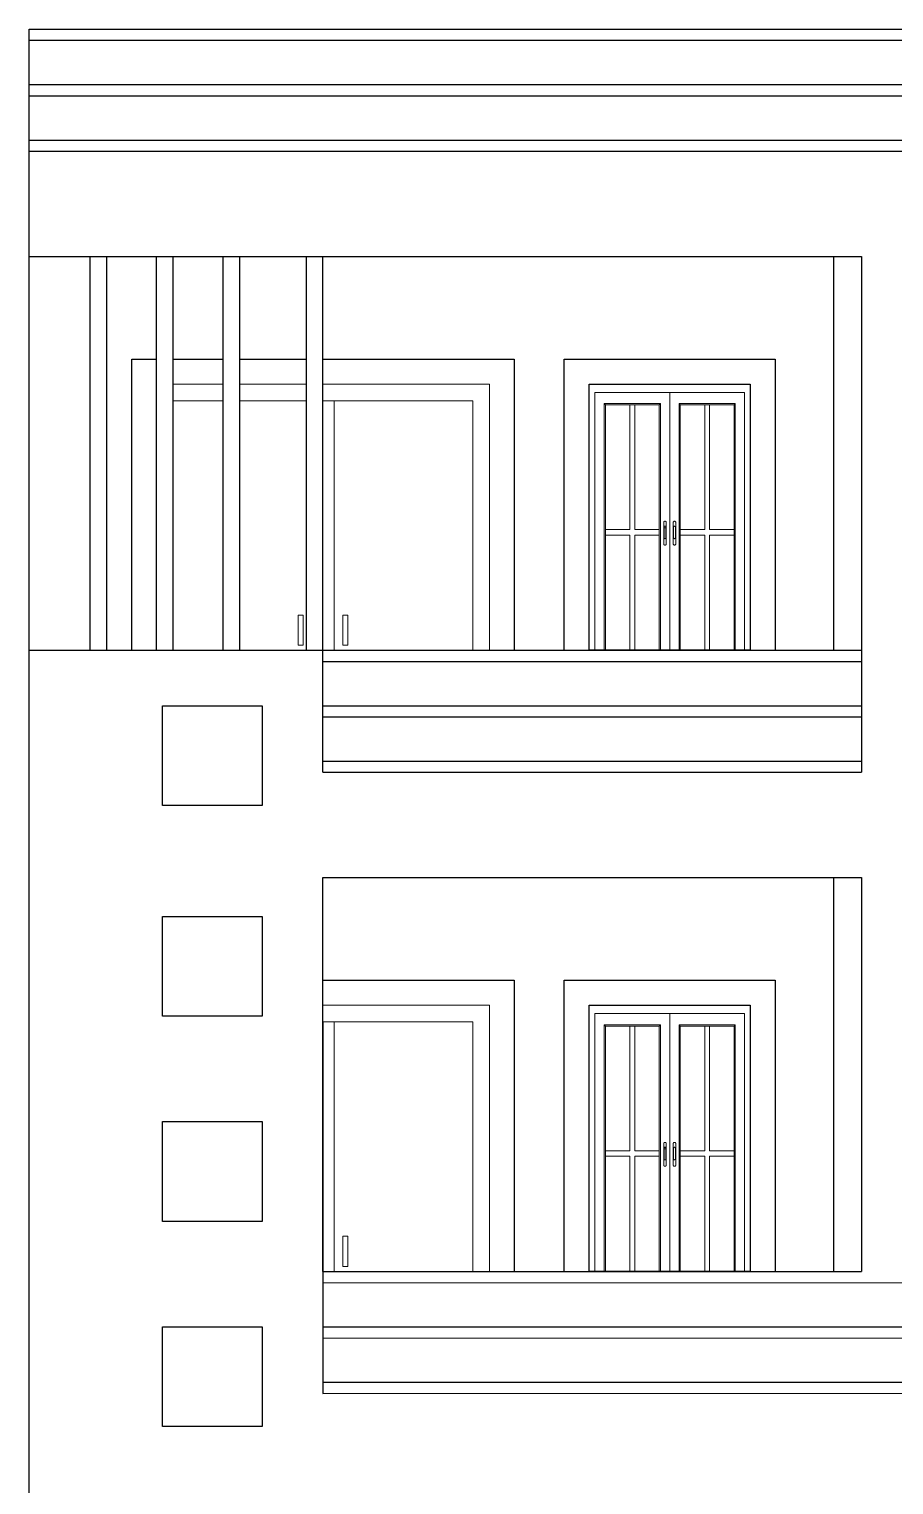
# Model space of a CAD drawing. Header units: inches. Extents: x -9985691 to 3643, y -3270716 to 4788.
# Drawn here: x -4968171.4 to -4968015.5, y -3265615.8 to -3265353.3 of the extents above; entities that cross this region are included whole.
import ezdxf

# ---------------------------------------------------------------- set-up
doc = ezdxf.new("R2010")
doc.units = ezdxf.units.IN
doc.header["$LTSCALE"] = 2
doc.header["$MEASUREMENT"] = 0
doc.layers.get('0').update_dxf_attribs({"linetype": 'CONTINUOUS'})
doc.layers.add('window', color=4, linetype='CONTINUOUS', lineweight=13)

msp = doc.modelspace()

# ---------------------------------------------------------------- linework, layer by layer
at = {"ltscale": 0.5}
for p, q in [((-4968171.43, -3265353.34), (-4967853.3, -3265353.34)), ((-4968171.43, -3265389.34), (-4968171.43, -3265353.34)), ((-4968171.43, -3265355.34), (-4967853.3, -3265355.34)), ((-4968171.43, -3265363.34), (-4967853.3, -3265363.34)), ((-4968171.43, -3265365.34), (-4967853.3, -3265365.34)), ((-4968171.43, -3265373.34), (-4967853.3, -3265373.34)), ((-4968171.43, -3265375.34), (-4967853.3, -3265375.34)), ((-4968171.43, -3265501.34), (-4968171.43, -3265389.34)), ((-4968171.43, -3265394.34), (-4968021.3, -3265394.34)), ((-4968160.43, -3265465.34), (-4968160.43, -3265394.34)), ((-4968157.43, -3265465.34), (-4968157.43, -3265394.34)), ((-4968148.43, -3265465.34), (-4968148.43, -3265394.34)), ((-4968145.43, -3265465.34), (-4968145.43, -3265394.34)), ((-4968136.43, -3265465.34), (-4968136.43, -3265394.34)), ((-4968133.43, -3265465.34), (-4968133.43, -3265394.34)), ((-4968121.43, -3265465.34), (-4968121.43, -3265394.34)), ((-4968118.43, -3265465.34), (-4968118.43, -3265394.34)), ((-4968026.3, -3265465.34), (-4968026.3, -3265394.34)), ((-4968021.3, -3265394.34), (-4968021.3, -3265487.34)), ((-4968171.43, -3265465.34), (-4968021.3, -3265465.34)), ((-4968118.43, -3265487.34), (-4968118.43, -3265465.34)), ((-4968118.43, -3265467.34), (-4968021.3, -3265467.34)), ((-4968118.43, -3265475.34), (-4968021.3, -3265475.34)), ((-4968118.43, -3265477.34), (-4968021.3, -3265477.34)), ((-4968118.43, -3265485.34), (-4968021.3, -3265485.34)), ((-4968118.43, -3265487.34), (-4968021.3, -3265487.34)), ((-4968171.43, -3265613.34), (-4968171.43, -3265501.34)), ((-4968118.43, -3265506.34), (-4968021.3, -3265506.34)), ((-4968118.43, -3265577.34), (-4968118.43, -3265506.34)), ((-4968026.3, -3265577.34), (-4968026.3, -3265506.34)), ((-4968021.3, -3265506.34), (-4968021.3, -3265577.34)), ((-4968118.43, -3265532.34), (-4968118.43, -3265599.34)), ((-4968118.43, -3265577.34), (-4968021.3, -3265577.34)), ((-4968118.43, -3265579.34), (-4968012.28, -3265579.38)), ((-4968118.43, -3265587.34), (-4968012.29, -3265587.34)), ((-4968118.43, -3265589.34), (-4968012.29, -3265589.38)), ((-4968118.43, -3265597.34), (-4968012.29, -3265597.32)), ((-4968118.43, -3265599.34), (-4968012.29, -3265599.32)), ((-4968171.43, -3265725.34), (-4968171.43, -3265613.34))]:
    msp.add_line(p, q, dxfattribs=at)
for points in [[(-4968152.93, -3265465.34), (-4968152.93, -3265412.84), (-4968148.43, -3265412.84)], [(-4968145.43, -3265412.84), (-4968136.43, -3265412.84)], [(-4968133.43, -3265412.84), (-4968121.43, -3265412.84)], [(-4968118.43, -3265412.84), (-4968083.93, -3265412.84), (-4968083.93, -3265465.34)], [(-4968074.93, -3265465.34), (-4968074.93, -3265412.84), (-4968036.88, -3265412.84), (-4968036.88, -3265465.34)], [(-4968118.43, -3265524.84), (-4968083.93, -3265524.84), (-4968083.93, -3265577.34)], [(-4968074.93, -3265577.34), (-4968074.93, -3265524.84), (-4968036.88, -3265524.84), (-4968036.88, -3265577.34)]]:
    msp.add_lwpolyline(points, dxfattribs=at)
for points in [[(-4968070.43, -3265417.34), (-4968041.38, -3265417.34), (-4968041.38, -3265465.34), (-4968070.43, -3265465.34)], [(-4968147.38, -3265475.34), (-4968129.38, -3265475.34), (-4968129.38, -3265493.34), (-4968147.38, -3265493.34)], [(-4968147.38, -3265513.34), (-4968129.38, -3265513.34), (-4968129.38, -3265531.34), (-4968147.38, -3265531.34)], [(-4968070.43, -3265529.34), (-4968041.38, -3265529.34), (-4968041.38, -3265577.34), (-4968070.43, -3265577.34)], [(-4968147.38, -3265550.34), (-4968129.38, -3265550.34), (-4968129.38, -3265568.34), (-4968147.38, -3265568.34)], [(-4968147.38, -3265587.34), (-4968129.38, -3265587.34), (-4968129.38, -3265605.34), (-4968147.38, -3265605.34)]]:
    msp.add_lwpolyline(points, close=True, dxfattribs=at)
at = {"layer": 'window'}
for p, q in [((-4968070.43, -3265465.34), (-4968070.43, -3265417.34)), ((-4968070.43, -3265417.34), (-4968041.38, -3265417.34)), ((-4968041.38, -3265417.52), (-4968041.38, -3265417.34)), ((-4968041.38, -3265465.34), (-4968041.38, -3265417.34)), ((-4968118.43, -3265420.34), (-4968118.43, -3265465.34)), ((-4968116.43, -3265420.34), (-4968116.43, -3265465.34)), ((-4968069.39, -3265465.34), (-4968069.39, -3265418.84)), ((-4968069.39, -3265418.84), (-4968042.41, -3265418.84)), ((-4968057.58, -3265420.86), (-4968067.7, -3265420.86)), ((-4968067.7, -3265420.86), (-4968067.7, -3265465.34)), ((-4968067.49, -3265421.11), (-4968067.7, -3265420.86)), ((-4968067.49, -3265421.11), (-4968067.49, -3265465.34)), ((-4968067.49, -3265421.11), (-4968057.79, -3265421.11)), ((-4968063.07, -3265421.11), (-4968063.07, -3265443.58)), ((-4968062.22, -3265421.11), (-4968062.22, -3265443.58)), ((-4968057.79, -3265421.11), (-4968057.58, -3265420.86)), ((-4968057.79, -3265465.34), (-4968057.79, -3265421.11)), ((-4968057.58, -3265465.34), (-4968057.58, -3265420.86)), ((-4968055.9, -3265418.84), (-4968055.9, -3265465.34)), ((-4968054.22, -3265465.34), (-4968054.22, -3265420.86)), ((-4968054.22, -3265420.86), (-4968044.1, -3265420.86)), ((-4968054.01, -3265421.11), (-4968054.22, -3265420.86)), ((-4968054.01, -3265465.34), (-4968054.01, -3265421.11)), ((-4968044.31, -3265421.11), (-4968054.01, -3265421.11)), ((-4968049.58, -3265421.11), (-4968049.58, -3265443.58)), ((-4968048.74, -3265421.11), (-4968048.74, -3265443.58)), ((-4968044.31, -3265421.11), (-4968044.1, -3265420.86)), ((-4968044.31, -3265421.11), (-4968044.31, -3265465.34)), ((-4968044.1, -3265420.86), (-4968044.1, -3265465.34)), ((-4968042.41, -3265418.84), (-4968042.41, -3265465.34)), ((-4968056.97, -3265442.25), (-4968056.98, -3265442.29)), ((-4968056.96, -3265442.21), (-4968056.97, -3265442.25)), ((-4968056.94, -3265442.18), (-4968056.96, -3265442.21)), ((-4968056.92, -3265442.15), (-4968056.94, -3265442.18)), ((-4968056.89, -3265442.12), (-4968056.92, -3265442.15)), ((-4968056.86, -3265442.1), (-4968056.89, -3265442.12)), ((-4968056.83, -3265442.09), (-4968056.86, -3265442.1)), ((-4968056.79, -3265442.08), (-4968056.83, -3265442.09)), ((-4968056.75, -3265442.08), (-4968056.79, -3265442.08)), ((-4968056.72, -3265442.08), (-4968056.75, -3265442.08)), ((-4968056.68, -3265442.09), (-4968056.72, -3265442.08)), ((-4968056.65, -3265442.1), (-4968056.68, -3265442.09)), ((-4968056.62, -3265442.12), (-4968056.65, -3265442.1)), ((-4968056.59, -3265442.15), (-4968056.62, -3265442.12)), ((-4968056.57, -3265442.18), (-4968056.59, -3265442.15)), ((-4968056.55, -3265442.21), (-4968056.57, -3265442.18)), ((-4968056.53, -3265442.25), (-4968056.55, -3265442.21)), ((-4968056.53, -3265442.29), (-4968056.53, -3265442.25)), ((-4968056.52, -3265442.33), (-4968056.53, -3265442.25)), ((-4968055.28, -3265442.29), (-4968055.27, -3265442.25)), ((-4968055.28, -3265442.33), (-4968055.27, -3265442.25)), ((-4968055.27, -3265442.25), (-4968055.25, -3265442.21)), ((-4968055.25, -3265442.21), (-4968055.23, -3265442.18)), ((-4968055.21, -3265442.15), (-4968055.23, -3265442.18)), ((-4968055.18, -3265442.12), (-4968055.21, -3265442.15)), ((-4968055.18, -3265442.12), (-4968055.15, -3265442.1)), ((-4968055.12, -3265442.09), (-4968055.15, -3265442.1)), ((-4968055.08, -3265442.08), (-4968055.12, -3265442.09)), ((-4968055.05, -3265442.08), (-4968055.08, -3265442.08)), ((-4968055.01, -3265442.08), (-4968055.05, -3265442.08)), ((-4968055.01, -3265442.08), (-4968054.98, -3265442.09)), ((-4968054.98, -3265442.09), (-4968054.94, -3265442.1)), ((-4968054.94, -3265442.1), (-4968054.91, -3265442.12)), ((-4968054.91, -3265442.12), (-4968054.88, -3265442.15)), ((-4968054.88, -3265442.15), (-4968054.86, -3265442.18)), ((-4968054.84, -3265442.21), (-4968054.86, -3265442.18)), ((-4968054.83, -3265442.25), (-4968054.84, -3265442.21)), ((-4968054.82, -3265442.29), (-4968054.83, -3265442.25)), ((-4968063.07, -3265443.58), (-4968067.49, -3265443.58)), ((-4968063.07, -3265444.59), (-4968067.49, -3265444.59)), ((-4968063.07, -3265444.59), (-4968063.07, -3265465.34)), ((-4968057.79, -3265443.58), (-4968062.22, -3265443.58)), ((-4968062.22, -3265444.59), (-4968062.22, -3265465.34)), ((-4968057.79, -3265444.59), (-4968062.22, -3265444.59)), ((-4968056.98, -3265442.29), (-4968056.99, -3265442.33)), ((-4968056.99, -3265442.33), (-4968056.99, -3265446.14)), ((-4968056.91, -3265443.11), (-4968056.9, -3265443.08)), ((-4968056.91, -3265443.13), (-4968056.91, -3265443.11)), ((-4968056.91, -3265443.41), (-4968056.91, -3265443.13)), ((-4968056.91, -3265443.39), (-4968056.9, -3265443.36)), ((-4968056.91, -3265443.41), (-4968056.91, -3265443.39)), ((-4968056.91, -3265445.05), (-4968056.91, -3265443.41)), ((-4968056.9, -3265443.08), (-4968056.89, -3265443.06)), ((-4968056.9, -3265443.36), (-4968056.89, -3265443.34)), ((-4968056.89, -3265443.06), (-4968056.88, -3265443.04)), ((-4968056.89, -3265443.34), (-4968056.88, -3265443.31)), ((-4968056.88, -3265443.04), (-4968056.86, -3265443.02)), ((-4968056.88, -3265443.31), (-4968056.86, -3265443.29)), ((-4968056.86, -3265443.02), (-4968056.85, -3265443)), ((-4968056.86, -3265443.29), (-4968056.85, -3265443.28)), ((-4968056.85, -3265443), (-4968056.82, -3265442.98)), ((-4968056.85, -3265443.28), (-4968056.82, -3265443.26)), ((-4968056.82, -3265442.98), (-4968056.8, -3265442.97)), ((-4968056.82, -3265443.26), (-4968056.8, -3265443.25)), ((-4968056.8, -3265442.97), (-4968056.78, -3265442.97)), ((-4968056.8, -3265443.25), (-4968056.78, -3265443.25)), ((-4968056.78, -3265442.97), (-4968056.75, -3265442.97)), ((-4968056.78, -3265443.25), (-4968056.75, -3265443.25)), ((-4968056.75, -3265442.97), (-4968056.73, -3265442.97)), ((-4968056.75, -3265443.25), (-4968056.73, -3265443.25)), ((-4968056.73, -3265442.97), (-4968056.71, -3265442.97)), ((-4968056.73, -3265443.25), (-4968056.71, -3265443.25)), ((-4968056.71, -3265442.97), (-4968056.68, -3265442.98)), ((-4968056.71, -3265443.25), (-4968056.68, -3265443.26)), ((-4968056.68, -3265442.98), (-4968056.66, -3265443)), ((-4968056.68, -3265443.26), (-4968056.66, -3265443.28)), ((-4968056.66, -3265443), (-4968056.64, -3265443.02)), ((-4968056.66, -3265443.28), (-4968056.64, -3265443.29)), ((-4968056.64, -3265443.02), (-4968056.63, -3265443.04)), ((-4968056.64, -3265443.29), (-4968056.63, -3265443.31)), ((-4968056.63, -3265443.04), (-4968056.62, -3265443.06)), ((-4968056.63, -3265443.31), (-4968056.62, -3265443.34)), ((-4968056.62, -3265443.06), (-4968056.61, -3265443.08)), ((-4968056.62, -3265443.34), (-4968056.61, -3265443.36)), ((-4968056.61, -3265443.08), (-4968056.6, -3265443.11)), ((-4968056.61, -3265443.36), (-4968056.6, -3265443.39)), ((-4968056.6, -3265443.11), (-4968056.6, -3265443.13)), ((-4968056.6, -3265445.05), (-4968056.6, -3265443.13)), ((-4968056.6, -3265443.39), (-4968056.6, -3265443.41)), ((-4968056.52, -3265442.33), (-4968056.53, -3265442.29)), ((-4968056.52, -3265446.14), (-4968056.52, -3265442.33)), ((-4968055.28, -3265442.33), (-4968055.28, -3265442.29)), ((-4968055.28, -3265446.14), (-4968055.28, -3265442.33)), ((-4968055.19, -3265443.06), (-4968055.2, -3265443.08)), ((-4968055.2, -3265443.08), (-4968055.2, -3265443.11)), ((-4968055.2, -3265443.11), (-4968055.2, -3265443.13)), ((-4968055.2, -3265443.13), (-4968055.2, -3265445.05)), ((-4968055.17, -3265443.04), (-4968055.19, -3265443.06)), ((-4968055.16, -3265443.02), (-4968055.17, -3265443.04)), ((-4968055.14, -3265443), (-4968055.16, -3265443.02)), ((-4968055.12, -3265442.98), (-4968055.14, -3265443)), ((-4968055.1, -3265442.97), (-4968055.12, -3265442.98)), ((-4968055.07, -3265442.97), (-4968055.1, -3265442.97)), ((-4968055.05, -3265442.97), (-4968055.07, -3265442.97)), ((-4968055.02, -3265442.97), (-4968055.05, -3265442.97)), ((-4968055, -3265442.97), (-4968055.02, -3265442.97)), ((-4968054.98, -3265442.98), (-4968055, -3265442.97)), ((-4968054.96, -3265443), (-4968054.98, -3265442.98)), ((-4968054.94, -3265443.02), (-4968054.96, -3265443)), ((-4968054.92, -3265443.04), (-4968054.94, -3265443.02)), ((-4968054.91, -3265443.06), (-4968054.92, -3265443.04)), ((-4968054.9, -3265443.08), (-4968054.91, -3265443.06)), ((-4968054.89, -3265443.11), (-4968054.9, -3265443.08)), ((-4968054.89, -3265443.13), (-4968054.89, -3265443.11)), ((-4968054.89, -3265445.05), (-4968054.89, -3265443.13)), ((-4968054.82, -3265442.29), (-4968054.82, -3265442.33)), ((-4968054.82, -3265442.33), (-4968054.82, -3265446.14)), ((-4968054.01, -3265443.58), (-4968049.58, -3265443.58)), ((-4968054.01, -3265444.59), (-4968049.58, -3265444.59)), ((-4968049.58, -3265444.59), (-4968049.58, -3265465.34)), ((-4968048.74, -3265443.58), (-4968044.31, -3265443.58)), ((-4968048.74, -3265444.59), (-4968044.31, -3265444.59)), ((-4968048.74, -3265444.59), (-4968048.74, -3265465.34)), ((-4968056.98, -3265446.18), (-4968056.99, -3265446.14)), ((-4968056.99, -3265446.14), (-4968056.97, -3265446.22)), ((-4968056.98, -3265446.18), (-4968056.97, -3265446.22)), ((-4968056.97, -3265446.22), (-4968056.96, -3265446.25)), ((-4968056.96, -3265446.25), (-4968056.94, -3265446.29)), ((-4968056.94, -3265446.29), (-4968056.92, -3265446.32)), ((-4968056.92, -3265446.32), (-4968056.89, -3265446.34)), ((-4968056.91, -3265445.05), (-4968056.91, -3265445.08)), ((-4968056.91, -3265445.08), (-4968056.9, -3265445.11)), ((-4968056.9, -3265445.11), (-4968056.89, -3265445.13)), ((-4968056.89, -3265445.13), (-4968056.88, -3265445.15)), ((-4968056.89, -3265446.34), (-4968056.86, -3265446.36)), ((-4968056.88, -3265445.15), (-4968056.86, -3265445.17)), ((-4968056.86, -3265445.17), (-4968056.85, -3265445.19)), ((-4968056.86, -3265446.36), (-4968056.83, -3265446.38)), ((-4968056.85, -3265445.19), (-4968056.82, -3265445.2)), ((-4968056.83, -3265446.38), (-4968056.79, -3265446.39)), ((-4968056.82, -3265445.2), (-4968056.8, -3265445.21)), ((-4968056.8, -3265445.21), (-4968056.78, -3265445.22)), ((-4968056.79, -3265446.39), (-4968056.75, -3265446.39)), ((-4968056.78, -3265445.22), (-4968056.75, -3265445.22)), ((-4968056.75, -3265445.22), (-4968056.73, -3265445.22)), ((-4968056.75, -3265446.39), (-4968056.72, -3265446.39)), ((-4968056.73, -3265445.22), (-4968056.71, -3265445.21)), ((-4968056.72, -3265446.39), (-4968056.68, -3265446.38)), ((-4968056.71, -3265445.21), (-4968056.68, -3265445.2)), ((-4968056.68, -3265445.2), (-4968056.66, -3265445.19)), ((-4968056.68, -3265446.38), (-4968056.65, -3265446.36)), ((-4968056.66, -3265445.19), (-4968056.64, -3265445.17)), ((-4968056.65, -3265446.36), (-4968056.62, -3265446.34)), ((-4968056.64, -3265445.17), (-4968056.63, -3265445.15)), ((-4968056.63, -3265445.15), (-4968056.62, -3265445.13)), ((-4968056.62, -3265445.13), (-4968056.61, -3265445.11)), ((-4968056.62, -3265446.34), (-4968056.59, -3265446.32)), ((-4968056.61, -3265445.11), (-4968056.6, -3265445.08)), ((-4968056.6, -3265445.08), (-4968056.6, -3265445.05)), ((-4968056.59, -3265446.32), (-4968056.57, -3265446.29)), ((-4968056.57, -3265446.29), (-4968056.55, -3265446.25)), ((-4968056.55, -3265446.25), (-4968056.53, -3265446.22)), ((-4968056.53, -3265446.18), (-4968056.52, -3265446.14)), ((-4968056.53, -3265446.22), (-4968056.53, -3265446.18)), ((-4968055.28, -3265446.18), (-4968055.28, -3265446.14)), ((-4968055.27, -3265446.22), (-4968055.28, -3265446.18)), ((-4968055.27, -3265446.22), (-4968055.25, -3265446.25)), ((-4968055.25, -3265446.25), (-4968055.23, -3265446.29)), ((-4968055.23, -3265446.29), (-4968055.21, -3265446.32)), ((-4968055.18, -3265446.34), (-4968055.21, -3265446.32)), ((-4968055.2, -3265445.08), (-4968055.2, -3265445.05)), ((-4968055.2, -3265445.11), (-4968055.2, -3265445.08)), ((-4968055.19, -3265445.13), (-4968055.2, -3265445.11)), ((-4968055.17, -3265445.15), (-4968055.19, -3265445.13)), ((-4968055.15, -3265446.36), (-4968055.18, -3265446.34)), ((-4968055.16, -3265445.17), (-4968055.17, -3265445.15)), ((-4968055.14, -3265445.19), (-4968055.16, -3265445.17)), ((-4968055.15, -3265446.36), (-4968055.12, -3265446.38)), ((-4968055.12, -3265445.2), (-4968055.14, -3265445.19)), ((-4968055.1, -3265445.21), (-4968055.12, -3265445.2)), ((-4968055.08, -3265446.39), (-4968055.12, -3265446.38)), ((-4968055.07, -3265445.22), (-4968055.1, -3265445.21)), ((-4968055.05, -3265446.39), (-4968055.08, -3265446.39)), ((-4968055.05, -3265445.22), (-4968055.07, -3265445.22)), ((-4968055.02, -3265445.22), (-4968055.05, -3265445.22)), ((-4968055.05, -3265446.39), (-4968055.01, -3265446.39)), ((-4968055, -3265445.21), (-4968055.02, -3265445.22)), ((-4968055.01, -3265446.39), (-4968054.98, -3265446.38)), ((-4968054.98, -3265445.2), (-4968055, -3265445.21)), ((-4968054.96, -3265445.19), (-4968054.98, -3265445.2)), ((-4968054.94, -3265446.36), (-4968054.98, -3265446.38)), ((-4968054.94, -3265445.17), (-4968054.96, -3265445.19)), ((-4968054.92, -3265445.15), (-4968054.94, -3265445.17)), ((-4968054.91, -3265446.34), (-4968054.94, -3265446.36)), ((-4968054.91, -3265445.13), (-4968054.92, -3265445.15)), ((-4968054.9, -3265445.11), (-4968054.91, -3265445.13)), ((-4968054.91, -3265446.34), (-4968054.88, -3265446.32)), ((-4968054.89, -3265445.08), (-4968054.9, -3265445.11)), ((-4968054.89, -3265445.05), (-4968054.89, -3265445.08)), ((-4968054.88, -3265446.32), (-4968054.86, -3265446.29)), ((-4968054.86, -3265446.29), (-4968054.84, -3265446.25)), ((-4968054.83, -3265446.22), (-4968054.84, -3265446.25)), ((-4968054.82, -3265446.14), (-4968054.83, -3265446.22)), ((-4968054.82, -3265446.18), (-4968054.83, -3265446.22)), ((-4968054.82, -3265446.18), (-4968054.82, -3265446.14)), ((-4968070.43, -3265577.34), (-4968070.43, -3265529.34)), ((-4968070.43, -3265529.34), (-4968041.38, -3265529.34)), ((-4968069.39, -3265577.34), (-4968069.39, -3265530.84)), ((-4968069.39, -3265530.84), (-4968042.41, -3265530.84)), ((-4968055.9, -3265530.84), (-4968055.9, -3265577.34)), ((-4968042.41, -3265530.84), (-4968042.41, -3265577.34)), ((-4968041.38, -3265529.52), (-4968041.38, -3265529.34)), ((-4968041.38, -3265577.34), (-4968041.38, -3265529.34)), ((-4968116.43, -3265532.34), (-4968116.43, -3265577.34)), ((-4968057.58, -3265532.86), (-4968067.7, -3265532.86)), ((-4968067.7, -3265532.86), (-4968067.7, -3265577.34)), ((-4968067.49, -3265533.11), (-4968067.7, -3265532.86)), ((-4968067.49, -3265533.11), (-4968067.49, -3265577.34)), ((-4968067.49, -3265533.11), (-4968057.79, -3265533.11)), ((-4968063.07, -3265533.11), (-4968063.07, -3265555.58)), ((-4968062.22, -3265533.11), (-4968062.22, -3265555.58)), ((-4968057.79, -3265533.11), (-4968057.58, -3265532.86)), ((-4968057.79, -3265577.34), (-4968057.79, -3265533.11)), ((-4968057.58, -3265577.34), (-4968057.58, -3265532.86)), ((-4968054.22, -3265577.34), (-4968054.22, -3265532.86)), ((-4968054.22, -3265532.86), (-4968044.1, -3265532.86)), ((-4968054.01, -3265533.11), (-4968054.22, -3265532.86)), ((-4968054.01, -3265577.34), (-4968054.01, -3265533.11)), ((-4968044.31, -3265533.11), (-4968054.01, -3265533.11)), ((-4968049.58, -3265533.11), (-4968049.58, -3265555.58)), ((-4968048.74, -3265533.11), (-4968048.74, -3265555.58)), ((-4968044.31, -3265533.11), (-4968044.1, -3265532.86)), ((-4968044.31, -3265533.11), (-4968044.31, -3265577.34)), ((-4968044.1, -3265532.86), (-4968044.1, -3265577.34)), ((-4968056.98, -3265554.29), (-4968056.99, -3265554.33)), ((-4968056.99, -3265554.33), (-4968056.99, -3265558.14)), ((-4968056.97, -3265554.25), (-4968056.98, -3265554.29)), ((-4968056.96, -3265554.21), (-4968056.97, -3265554.25)), ((-4968056.94, -3265554.18), (-4968056.96, -3265554.21)), ((-4968056.92, -3265554.15), (-4968056.94, -3265554.18)), ((-4968056.89, -3265554.12), (-4968056.92, -3265554.15)), ((-4968056.91, -3265555.11), (-4968056.9, -3265555.08)), ((-4968056.91, -3265555.13), (-4968056.91, -3265555.11)), ((-4968056.9, -3265555.08), (-4968056.89, -3265555.06)), ((-4968056.86, -3265554.1), (-4968056.89, -3265554.12)), ((-4968056.89, -3265555.06), (-4968056.88, -3265555.04)), ((-4968056.88, -3265555.04), (-4968056.86, -3265555.02)), ((-4968056.83, -3265554.09), (-4968056.86, -3265554.1)), ((-4968056.86, -3265555.02), (-4968056.85, -3265555)), ((-4968056.85, -3265555), (-4968056.82, -3265554.98)), ((-4968056.79, -3265554.08), (-4968056.83, -3265554.09)), ((-4968056.82, -3265554.98), (-4968056.8, -3265554.97)), ((-4968056.8, -3265554.97), (-4968056.78, -3265554.97)), ((-4968056.75, -3265554.08), (-4968056.79, -3265554.08)), ((-4968056.78, -3265554.97), (-4968056.75, -3265554.97)), ((-4968056.72, -3265554.08), (-4968056.75, -3265554.08)), ((-4968056.75, -3265554.97), (-4968056.73, -3265554.97)), ((-4968056.73, -3265554.97), (-4968056.71, -3265554.97)), ((-4968056.68, -3265554.09), (-4968056.72, -3265554.08)), ((-4968056.71, -3265554.97), (-4968056.68, -3265554.98)), ((-4968056.65, -3265554.1), (-4968056.68, -3265554.09)), ((-4968056.68, -3265554.98), (-4968056.66, -3265555)), ((-4968056.66, -3265555), (-4968056.64, -3265555.02)), ((-4968056.62, -3265554.12), (-4968056.65, -3265554.1)), ((-4968056.64, -3265555.02), (-4968056.63, -3265555.04)), ((-4968056.63, -3265555.04), (-4968056.62, -3265555.06)), ((-4968056.59, -3265554.15), (-4968056.62, -3265554.12)), ((-4968056.62, -3265555.06), (-4968056.61, -3265555.08)), ((-4968056.61, -3265555.08), (-4968056.6, -3265555.11)), ((-4968056.6, -3265555.11), (-4968056.6, -3265555.13)), ((-4968056.57, -3265554.18), (-4968056.59, -3265554.15)), ((-4968056.55, -3265554.21), (-4968056.57, -3265554.18)), ((-4968056.53, -3265554.25), (-4968056.55, -3265554.21)), ((-4968056.53, -3265554.29), (-4968056.53, -3265554.25)), ((-4968056.52, -3265554.33), (-4968056.53, -3265554.25)), ((-4968056.52, -3265554.33), (-4968056.53, -3265554.29)), ((-4968056.52, -3265558.14), (-4968056.52, -3265554.33)), ((-4968055.28, -3265554.29), (-4968055.27, -3265554.25)), ((-4968055.28, -3265554.33), (-4968055.27, -3265554.25)), ((-4968055.28, -3265554.33), (-4968055.28, -3265554.29)), ((-4968055.28, -3265558.14), (-4968055.28, -3265554.33)), ((-4968055.27, -3265554.25), (-4968055.25, -3265554.21)), ((-4968055.25, -3265554.21), (-4968055.23, -3265554.18)), ((-4968055.21, -3265554.15), (-4968055.23, -3265554.18)), ((-4968055.18, -3265554.12), (-4968055.21, -3265554.15)), ((-4968055.19, -3265555.06), (-4968055.2, -3265555.08)), ((-4968055.2, -3265555.08), (-4968055.2, -3265555.11)), ((-4968055.2, -3265555.11), (-4968055.2, -3265555.13)), ((-4968055.17, -3265555.04), (-4968055.19, -3265555.06)), ((-4968055.18, -3265554.12), (-4968055.15, -3265554.1)), ((-4968055.16, -3265555.02), (-4968055.17, -3265555.04)), ((-4968055.14, -3265555), (-4968055.16, -3265555.02)), ((-4968055.12, -3265554.09), (-4968055.15, -3265554.1)), ((-4968055.12, -3265554.98), (-4968055.14, -3265555)), ((-4968055.08, -3265554.08), (-4968055.12, -3265554.09)), ((-4968055.1, -3265554.97), (-4968055.12, -3265554.98)), ((-4968055.07, -3265554.97), (-4968055.1, -3265554.97)), ((-4968055.05, -3265554.08), (-4968055.08, -3265554.08)), ((-4968055.05, -3265554.97), (-4968055.07, -3265554.97)), ((-4968055.01, -3265554.08), (-4968055.05, -3265554.08)), ((-4968055.02, -3265554.97), (-4968055.05, -3265554.97)), ((-4968055, -3265554.97), (-4968055.02, -3265554.97)), ((-4968055.01, -3265554.08), (-4968054.98, -3265554.09)), ((-4968054.98, -3265554.98), (-4968055, -3265554.97)), ((-4968054.98, -3265554.09), (-4968054.94, -3265554.1)), ((-4968054.96, -3265555), (-4968054.98, -3265554.98)), ((-4968054.94, -3265555.02), (-4968054.96, -3265555)), ((-4968054.94, -3265554.1), (-4968054.91, -3265554.12)), ((-4968054.92, -3265555.04), (-4968054.94, -3265555.02)), ((-4968054.91, -3265555.06), (-4968054.92, -3265555.04)), ((-4968054.91, -3265554.12), (-4968054.88, -3265554.15)), ((-4968054.9, -3265555.08), (-4968054.91, -3265555.06)), ((-4968054.89, -3265555.11), (-4968054.9, -3265555.08)), ((-4968054.89, -3265555.13), (-4968054.89, -3265555.11)), ((-4968054.88, -3265554.15), (-4968054.86, -3265554.18)), ((-4968054.84, -3265554.21), (-4968054.86, -3265554.18)), ((-4968054.83, -3265554.25), (-4968054.84, -3265554.21)), ((-4968054.82, -3265554.29), (-4968054.83, -3265554.25)), ((-4968054.82, -3265554.29), (-4968054.82, -3265554.33)), ((-4968054.82, -3265554.33), (-4968054.82, -3265558.14)), ((-4968063.07, -3265555.58), (-4968067.49, -3265555.58)), ((-4968063.07, -3265556.59), (-4968067.49, -3265556.59)), ((-4968063.07, -3265556.59), (-4968063.07, -3265577.34)), ((-4968057.79, -3265555.58), (-4968062.22, -3265555.58)), ((-4968062.22, -3265556.59), (-4968062.22, -3265577.34)), ((-4968057.79, -3265556.59), (-4968062.22, -3265556.59)), ((-4968056.91, -3265555.41), (-4968056.91, -3265555.13)), ((-4968056.91, -3265555.39), (-4968056.9, -3265555.36)), ((-4968056.91, -3265555.41), (-4968056.91, -3265555.39)), ((-4968056.91, -3265557.05), (-4968056.91, -3265555.41)), ((-4968056.91, -3265557.05), (-4968056.91, -3265557.08)), ((-4968056.91, -3265557.08), (-4968056.9, -3265557.11)), ((-4968056.9, -3265555.36), (-4968056.89, -3265555.34)), ((-4968056.9, -3265557.11), (-4968056.89, -3265557.13)), ((-4968056.89, -3265555.34), (-4968056.88, -3265555.31)), ((-4968056.89, -3265557.13), (-4968056.88, -3265557.15)), ((-4968056.88, -3265555.31), (-4968056.86, -3265555.29)), ((-4968056.88, -3265557.15), (-4968056.86, -3265557.17)), ((-4968056.86, -3265555.29), (-4968056.85, -3265555.28)), ((-4968056.86, -3265557.17), (-4968056.85, -3265557.19)), ((-4968056.85, -3265555.28), (-4968056.82, -3265555.26)), ((-4968056.85, -3265557.19), (-4968056.82, -3265557.2)), ((-4968056.82, -3265555.26), (-4968056.8, -3265555.25)), ((-4968056.82, -3265557.2), (-4968056.8, -3265557.21)), ((-4968056.8, -3265555.25), (-4968056.78, -3265555.25)), ((-4968056.8, -3265557.21), (-4968056.78, -3265557.22)), ((-4968056.78, -3265555.25), (-4968056.75, -3265555.25)), ((-4968056.78, -3265557.22), (-4968056.75, -3265557.22)), ((-4968056.75, -3265555.25), (-4968056.73, -3265555.25)), ((-4968056.75, -3265557.22), (-4968056.73, -3265557.22)), ((-4968056.73, -3265555.25), (-4968056.71, -3265555.25)), ((-4968056.73, -3265557.22), (-4968056.71, -3265557.21)), ((-4968056.71, -3265555.25), (-4968056.68, -3265555.26)), ((-4968056.71, -3265557.21), (-4968056.68, -3265557.2)), ((-4968056.68, -3265555.26), (-4968056.66, -3265555.28)), ((-4968056.68, -3265557.2), (-4968056.66, -3265557.19)), ((-4968056.66, -3265555.28), (-4968056.64, -3265555.29)), ((-4968056.66, -3265557.19), (-4968056.64, -3265557.17)), ((-4968056.64, -3265555.29), (-4968056.63, -3265555.31)), ((-4968056.64, -3265557.17), (-4968056.63, -3265557.15)), ((-4968056.63, -3265555.31), (-4968056.62, -3265555.34)), ((-4968056.63, -3265557.15), (-4968056.62, -3265557.13)), ((-4968056.62, -3265555.34), (-4968056.61, -3265555.36)), ((-4968056.62, -3265557.13), (-4968056.61, -3265557.11)), ((-4968056.61, -3265555.36), (-4968056.6, -3265555.39)), ((-4968056.61, -3265557.11), (-4968056.6, -3265557.08)), ((-4968056.6, -3265557.05), (-4968056.6, -3265555.13)), ((-4968056.6, -3265555.39), (-4968056.6, -3265555.41)), ((-4968056.6, -3265557.08), (-4968056.6, -3265557.05)), ((-4968055.2, -3265555.13), (-4968055.2, -3265557.05)), ((-4968055.2, -3265557.08), (-4968055.2, -3265557.05)), ((-4968055.2, -3265557.11), (-4968055.2, -3265557.08)), ((-4968055.19, -3265557.13), (-4968055.2, -3265557.11)), ((-4968055.17, -3265557.15), (-4968055.19, -3265557.13)), ((-4968055.16, -3265557.17), (-4968055.17, -3265557.15)), ((-4968055.14, -3265557.19), (-4968055.16, -3265557.17)), ((-4968055.12, -3265557.2), (-4968055.14, -3265557.19)), ((-4968055.1, -3265557.21), (-4968055.12, -3265557.2)), ((-4968055.07, -3265557.22), (-4968055.1, -3265557.21)), ((-4968055.05, -3265557.22), (-4968055.07, -3265557.22)), ((-4968055.02, -3265557.22), (-4968055.05, -3265557.22)), ((-4968055, -3265557.21), (-4968055.02, -3265557.22)), ((-4968054.98, -3265557.2), (-4968055, -3265557.21)), ((-4968054.96, -3265557.19), (-4968054.98, -3265557.2)), ((-4968054.94, -3265557.17), (-4968054.96, -3265557.19)), ((-4968054.92, -3265557.15), (-4968054.94, -3265557.17)), ((-4968054.91, -3265557.13), (-4968054.92, -3265557.15)), ((-4968054.9, -3265557.11), (-4968054.91, -3265557.13)), ((-4968054.89, -3265557.08), (-4968054.9, -3265557.11)), ((-4968054.89, -3265557.05), (-4968054.89, -3265555.13)), ((-4968054.89, -3265557.05), (-4968054.89, -3265557.08)), ((-4968054.01, -3265555.58), (-4968049.58, -3265555.58)), ((-4968054.01, -3265556.59), (-4968049.58, -3265556.59)), ((-4968049.58, -3265556.59), (-4968049.58, -3265577.34)), ((-4968048.74, -3265555.58), (-4968044.31, -3265555.58)), ((-4968048.74, -3265556.59), (-4968044.31, -3265556.59)), ((-4968048.74, -3265556.59), (-4968048.74, -3265577.34)), ((-4968056.98, -3265558.18), (-4968056.99, -3265558.14)), ((-4968056.99, -3265558.14), (-4968056.97, -3265558.22)), ((-4968056.98, -3265558.18), (-4968056.97, -3265558.22)), ((-4968056.97, -3265558.22), (-4968056.96, -3265558.25)), ((-4968056.96, -3265558.25), (-4968056.94, -3265558.29)), ((-4968056.94, -3265558.29), (-4968056.92, -3265558.32)), ((-4968056.92, -3265558.32), (-4968056.89, -3265558.34)), ((-4968056.89, -3265558.34), (-4968056.86, -3265558.36)), ((-4968056.86, -3265558.36), (-4968056.83, -3265558.38)), ((-4968056.83, -3265558.38), (-4968056.79, -3265558.39)), ((-4968056.79, -3265558.39), (-4968056.75, -3265558.39)), ((-4968056.75, -3265558.39), (-4968056.72, -3265558.39)), ((-4968056.72, -3265558.39), (-4968056.68, -3265558.38)), ((-4968056.68, -3265558.38), (-4968056.65, -3265558.36)), ((-4968056.65, -3265558.36), (-4968056.62, -3265558.34)), ((-4968056.62, -3265558.34), (-4968056.59, -3265558.32)), ((-4968056.59, -3265558.32), (-4968056.57, -3265558.29)), ((-4968056.57, -3265558.29), (-4968056.55, -3265558.25)), ((-4968056.55, -3265558.25), (-4968056.53, -3265558.22)), ((-4968056.53, -3265558.18), (-4968056.52, -3265558.14)), ((-4968056.53, -3265558.22), (-4968056.53, -3265558.18)), ((-4968055.28, -3265558.18), (-4968055.28, -3265558.14)), ((-4968055.27, -3265558.22), (-4968055.28, -3265558.18)), ((-4968055.27, -3265558.22), (-4968055.25, -3265558.25)), ((-4968055.25, -3265558.25), (-4968055.23, -3265558.29)), ((-4968055.23, -3265558.29), (-4968055.21, -3265558.32)), ((-4968055.18, -3265558.34), (-4968055.21, -3265558.32)), ((-4968055.15, -3265558.36), (-4968055.18, -3265558.34)), ((-4968055.15, -3265558.36), (-4968055.12, -3265558.38)), ((-4968055.08, -3265558.39), (-4968055.12, -3265558.38)), ((-4968055.05, -3265558.39), (-4968055.08, -3265558.39)), ((-4968055.05, -3265558.39), (-4968055.01, -3265558.39)), ((-4968055.01, -3265558.39), (-4968054.98, -3265558.38)), ((-4968054.94, -3265558.36), (-4968054.98, -3265558.38)), ((-4968054.91, -3265558.34), (-4968054.94, -3265558.36)), ((-4968054.91, -3265558.34), (-4968054.88, -3265558.32)), ((-4968054.88, -3265558.32), (-4968054.86, -3265558.29)), ((-4968054.86, -3265558.29), (-4968054.84, -3265558.25)), ((-4968054.83, -3265558.22), (-4968054.84, -3265558.25)), ((-4968054.82, -3265558.14), (-4968054.83, -3265558.22)), ((-4968054.82, -3265558.18), (-4968054.83, -3265558.22)), ((-4968054.82, -3265558.18), (-4968054.82, -3265558.14))]:
    msp.add_line(p, q, dxfattribs=at)
for points in [[(-4968148.43, -3265465.34), (-4968148.43, -3265417.34)], [(-4968145.43, -3265417.34), (-4968136.43, -3265417.34)], [(-4968133.43, -3265417.34), (-4968121.43, -3265417.34)], [(-4968118.43, -3265417.34), (-4968088.43, -3265417.34), (-4968088.43, -3265465.34)], [(-4968145.43, -3265465.34), (-4968145.43, -3265420.34), (-4968136.43, -3265420.34)], [(-4968133.43, -3265420.34), (-4968121.43, -3265420.34)], [(-4968118.43, -3265420.34), (-4968091.43, -3265420.34), (-4968091.43, -3265465.34)], [(-4968118.43, -3265529.34), (-4968088.43, -3265529.34), (-4968088.43, -3265577.34)], [(-4968118.43, -3265532.34), (-4968091.43, -3265532.34), (-4968091.43, -3265577.34)]]:
    msp.add_lwpolyline(points, dxfattribs=at)
for points in [[(-4968122.88, -3265459), (-4968122.02, -3265459), (-4968122.02, -3265464.43), (-4968122.88, -3265464.43)], [(-4968113.97, -3265459), (-4968114.83, -3265459), (-4968114.83, -3265464.43), (-4968113.97, -3265464.43)], [(-4968113.97, -3265571), (-4968114.83, -3265571), (-4968114.83, -3265576.43), (-4968113.97, -3265576.43)]]:
    msp.add_lwpolyline(points, close=True, dxfattribs=at)

doc.saveas('drawing.dxf')
